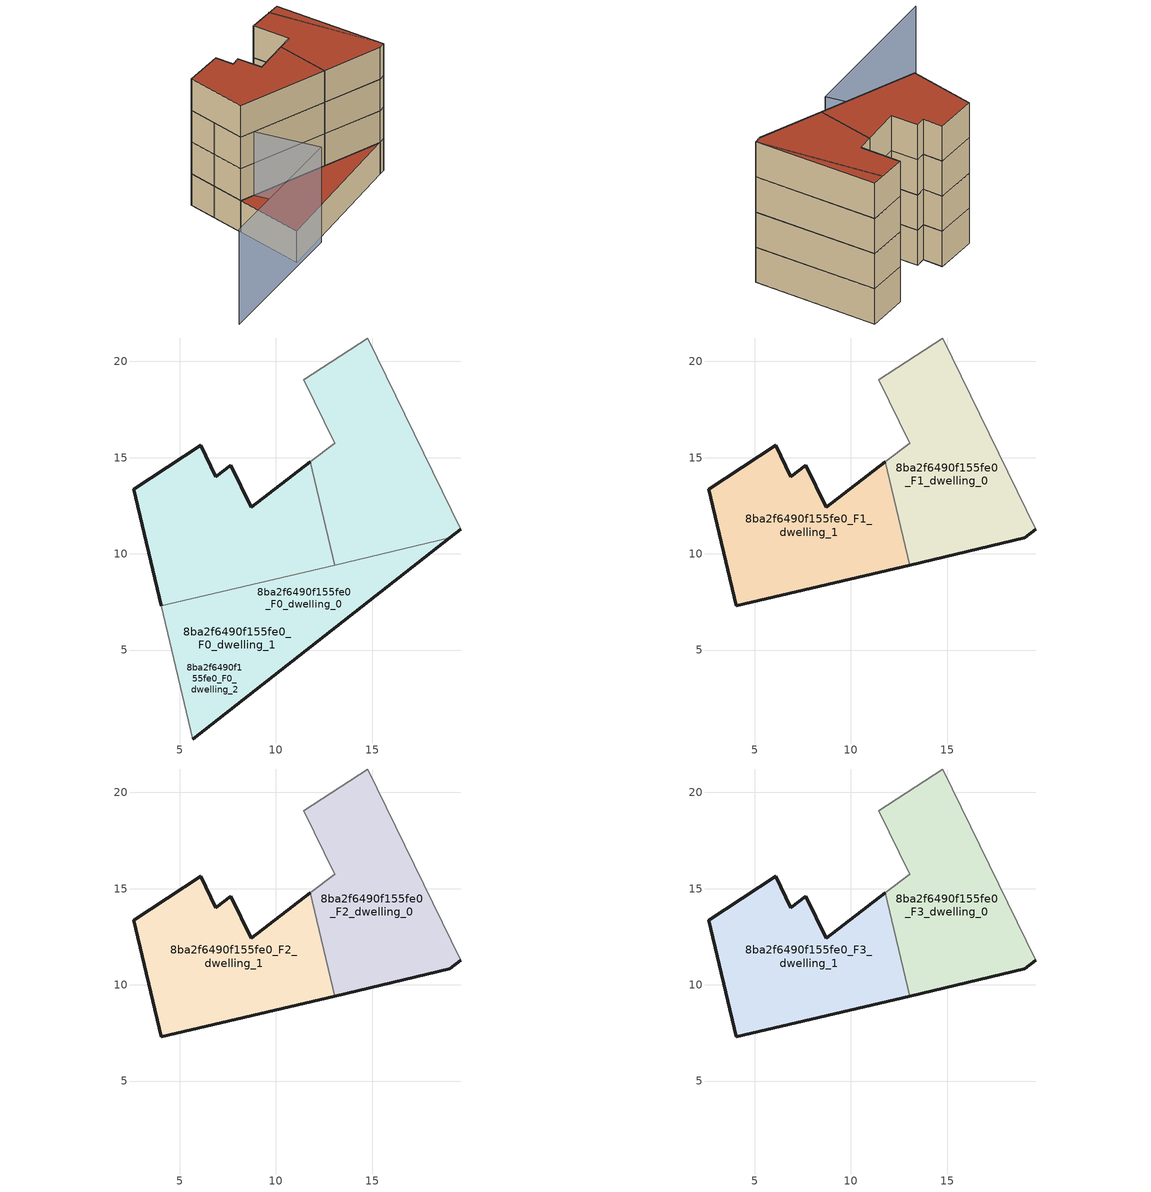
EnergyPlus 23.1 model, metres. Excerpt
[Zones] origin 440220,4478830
8ba2f6490f155fe0_F0_dwelling_0
 floor ground (EU_floor_Construction): 19.03,10.83 19.61,11.28 14.78,21.22 11.45,19.06 13.05,15.76 11.79,14.79 13.06,9.42 z0; 19.03,10.83 4.04,7.29 5.67,0.38 z0
 wall outside (EU_wall_Construction): 19.61,11.28 19.03,10.83 z0:3
 wall adiabatic (EU_wall_Construction): 11.79,14.79 13.05,15.76 11.45,19.06 14.78,21.22 19.61,11.28 z0:3
 wall to 8ba2f6490f155fe0_F0_dwelling_1 (EU_wall_Construction): 13.06,9.42 11.79,14.79 z0:3
 wall to 8ba2f6490f155fe0_F0_dwelling_2 (EU_wall_Construction): 19.03,10.83 13.06,9.42 z0:3
 roof outside (EU_roof_Construction): 19.03,10.83 5.67,0.38 4.04,7.29 z3
8ba2f6490f155fe0_F0_dwelling_1
 floor ground (EU_floor_Construction): 19.03,10.83 4.04,7.29 5.67,0.38 z0; 13.06,9.42 11.79,14.79 8.72,12.43 7.65,14.61 6.86,14 6.09,15.64 2.6,13.37 4.04,7.29 z0
 wall outside (EU_wall_Construction): 4.04,7.29 2.6,13.37 6.09,15.64 6.86,14 7.65,14.61 8.72,12.43 11.79,14.79 z0:3
 wall to 8ba2f6490f155fe0_F0_dwelling_2 (EU_wall_Construction): 13.06,9.42 4.04,7.29 z0:3
 roof outside (EU_floor_Construction): 19.03,10.83 5.67,0.38 4.04,7.29 z3
8ba2f6490f155fe0_F0_dwelling_2
 floor ground (EU_floor_Construction): 19.03,10.83 19.61,11.28 14.78,21.22 11.45,19.06 13.05,15.76 11.79,14.79 13.06,9.42 z0; 19.03,10.83 4.04,7.29 5.67,0.38 z0; 13.06,9.42 11.79,14.79 8.72,12.43 7.65,14.61 6.86,14 6.09,15.64 2.6,13.37 4.04,7.29 z0
 wall outside (EU_wall_Construction): 19.03,10.83 5.67,0.38 z0:3
 wall adiabatic (EU_wall_Construction): 5.67,0.38 4.04,7.29 z0:3
 ceiling adiabatic (EU_roof_Construction): 14.78,21.22 19.61,11.28 19.03,10.83 13.06,9.42 11.79,14.79 13.05,15.76 11.45,19.06 z3; 11.79,14.79 13.06,9.42 4.04,7.29 2.6,13.37 6.09,15.64 6.86,14 7.65,14.61 8.72,12.43 z3
 roof outside (EU_roof_Construction): 19.03,10.83 5.67,0.38 4.04,7.29 z3
8ba2f6490f155fe0_F1_dwelling_0
 floor to 8ba2f6490f155fe0_F0_dwelling_0 (EU_floor_Construction): 19.03,10.83 19.61,11.28 14.78,21.22 11.45,19.06 13.05,15.76 11.79,14.79 13.06,9.42 z3
 wall outside (EU_wall_Construction): 19.61,11.28 19.03,10.83 13.06,9.42 z3:6
 wall adiabatic (EU_wall_Construction): 11.79,14.79 13.05,15.76 11.45,19.06 14.78,21.22 19.61,11.28 z3:6
 wall to 8ba2f6490f155fe0_F1_dwelling_1 (EU_wall_Construction): 13.06,9.42 11.79,14.79 z3:6
8ba2f6490f155fe0_F1_dwelling_1
 floor to 8ba2f6490f155fe0_F0_dwelling_1 (EU_floor_Construction): 13.06,9.42 11.79,14.79 8.72,12.43 7.65,14.61 6.86,14 6.09,15.64 2.6,13.37 4.04,7.29 z3
 wall outside (EU_wall_Construction): 13.06,9.42 4.04,7.29 2.6,13.37 6.09,15.64 6.86,14 7.65,14.61 8.72,12.43 11.79,14.79 z3:6
8ba2f6490f155fe0_F2_dwelling_0
 floor to 8ba2f6490f155fe0_F1_dwelling_0 (EU_floor_Construction): 19.03,10.83 19.61,11.28 14.78,21.22 11.45,19.06 13.05,15.76 11.79,14.79 13.06,9.42 z6
 wall outside (EU_wall_Construction): 19.61,11.28 19.03,10.83 13.06,9.42 z6:9
 wall adiabatic (EU_wall_Construction): 11.79,14.79 13.05,15.76 11.45,19.06 14.78,21.22 19.61,11.28 z6:9
 wall to 8ba2f6490f155fe0_F2_dwelling_1 (EU_wall_Construction): 13.06,9.42 11.79,14.79 z6:9
8ba2f6490f155fe0_F2_dwelling_1
 floor to 8ba2f6490f155fe0_F1_dwelling_1 (EU_floor_Construction): 13.06,9.42 11.79,14.79 8.72,12.43 7.65,14.61 6.86,14 6.09,15.64 2.6,13.37 4.04,7.29 z6
 wall outside (EU_wall_Construction): 13.06,9.42 4.04,7.29 2.6,13.37 6.09,15.64 6.86,14 7.65,14.61 8.72,12.43 11.79,14.79 z6:9
8ba2f6490f155fe0_F3_dwelling_0
 floor to 8ba2f6490f155fe0_F2_dwelling_0 (EU_floor_Construction): 19.03,10.83 19.61,11.28 14.78,21.22 11.45,19.06 13.05,15.76 11.79,14.79 13.06,9.42 z9
 wall outside (EU_wall_Construction): 19.61,11.28 19.03,10.83 13.06,9.42 z9:12
 wall adiabatic (EU_wall_Construction): 11.79,14.79 13.05,15.76 11.45,19.06 14.78,21.22 19.61,11.28 z9:12
 wall to 8ba2f6490f155fe0_F3_dwelling_1 (EU_wall_Construction): 13.06,9.42 11.79,14.79 z9:12
 roof outside (EU_roof_Construction): 14.78,21.22 19.61,11.28 19.03,10.83 13.06,9.42 11.79,14.79 13.05,15.76 11.45,19.06 z12
8ba2f6490f155fe0_F3_dwelling_1
 floor to 8ba2f6490f155fe0_F2_dwelling_1 (EU_floor_Construction): 13.06,9.42 11.79,14.79 8.72,12.43 7.65,14.61 6.86,14 6.09,15.64 2.6,13.37 4.04,7.29 z9
 wall outside (EU_wall_Construction): 13.06,9.42 4.04,7.29 2.6,13.37 6.09,15.64 6.86,14 7.65,14.61 8.72,12.43 11.79,14.79 z9:12
 roof outside (EU_roof_Construction): 11.79,14.79 13.06,9.42 4.04,7.29 2.6,13.37 6.09,15.64 6.86,14 7.65,14.61 8.72,12.43 z12
shading: 3.27,10.54 9.15,2.62 / 9.15,2.62 -3.52,-6.79 z0:9; 19.61,11.28 13.69,20.54 z0:12
[Building]
EU S2 Campaign: North Axis=0; Terrain=City; Solar Distribution=FullExterior
[Site:Location]
Madrid: Latitude=40.5; Longitude=-3.5; Time Zone=1; Elevation=609
[SizingPeriod:WeatherFileDays]
AnnualSizingPeriod: Begin Month=1; Begin Day of Month=1; End Month=12; End Day of Month=31; Day of Week for Start Day=Monday; Use Weather File Daylight Saving Period=No; Use Weather File Rain and Snow Indicators=No
[MATERIAL]
EU_InternalMass_Material: Roughness=MediumRough; Thickness=0.1; Conductivity=1; Density=1800; Specific Heat=900; Thermal Absorptance=0.9; Solar Absorptance=0.7; Visible Absorptance=0.7
[MATERIAL:NOMASS] Roughness=MediumRough; Thermal Absorptance=0.9; Solar Absorptance=0.7; Visible Absorptance=0.7
Name | Thermal Resistance
EU_wall_NoMass | 0.459673
EU_roof_NoMass | 0.495815
EU_floor_NoMass | 0.788942
[CONSTRUCTION]
EU_wall_Construction: EU_wall_NoMass
EU_roof_Construction: EU_roof_NoMass
EU_floor_Construction: EU_floor_NoMass
EU_InternalMass_Construction: EU_InternalMass_Material
[ZONE] Type=1; Multiplier=1; Ceiling Height=autocalculate; Floor Area=autocalculate; Part of Total Floor Area=Yes
Name | Volume
8ba2f6490f155fe0_F0_dwelling_0 | 328.335
8ba2f6490f155fe0_F1_dwelling_0; 8ba2f6490f155fe0_F2_dwelling_0; 8ba2f6490f155fe0_F3_dwelling_0 | 164.165
8ba2f6490f155fe0_F0_dwelling_1 | 328.315
8ba2f6490f155fe0_F1_dwelling_1; 8ba2f6490f155fe0_F2_dwelling_1; 8ba2f6490f155fe0_F3_dwelling_1 | 164.146
8ba2f6490f155fe0_F0_dwelling_2 | 492.48
[INTERNALMASS] Construction=EU_InternalMass_Construction
Name | Zone or ZoneList | Surface Area
8ba2f6490f155fe0_F0_dwelling_0_EU_InternalMass | 8ba2f6490f155fe0_F0_dwelling_0 | 54.7208
8ba2f6490f155fe0_F0_dwelling_1_EU_InternalMass | 8ba2f6490f155fe0_F0_dwelling_1 | 54.716
8ba2f6490f155fe0_F0_dwelling_2_EU_InternalMass | 8ba2f6490f155fe0_F0_dwelling_2 | 54.7233
8ba2f6490f155fe0_F1_dwelling_0_EU_InternalMass | 8ba2f6490f155fe0_F1_dwelling_0 | 82.0805
8ba2f6490f155fe0_F1_dwelling_1_EU_InternalMass | 8ba2f6490f155fe0_F1_dwelling_1 | 82.0782
8ba2f6490f155fe0_F2_dwelling_0_EU_InternalMass | 8ba2f6490f155fe0_F2_dwelling_0 | 82.0805
8ba2f6490f155fe0_F2_dwelling_1_EU_InternalMass | 8ba2f6490f155fe0_F2_dwelling_1 | 82.0782
8ba2f6490f155fe0_F3_dwelling_0_EU_InternalMass | 8ba2f6490f155fe0_F3_dwelling_0 | 82.0805
8ba2f6490f155fe0_F3_dwelling_1_EU_InternalMass | 8ba2f6490f155fe0_F3_dwelling_1 | 82.0782
[OTHEREQUIPMENT] Fuel Type=Electricity; Design Level Calculation Method=Watts/Area; Power per Zone Floor Area=1; Fraction Latent=0; Fraction Radiant=0; Fraction Lost=0; Carbon Dioxide Generation Rate=0; EndUse Subcategory=EU_Step8_InternalGains
Name | Zone or ZoneList or Space or SpaceList | Schedule
EU_Step8_InternalGain_8ba2f6490f155fe0_F0_dwelling_0_f000 | 8ba2f6490f155fe0_F0_dwelling_0 | EU_Step8_GainSchedule_8ba2f6490f155fe0_F0_dwelling_0_f000
EU_Step8_InternalGain_8ba2f6490f155fe0_F0_dwelling_1_f000 | 8ba2f6490f155fe0_F0_dwelling_1 | EU_Step8_GainSchedule_8ba2f6490f155fe0_F0_dwelling_1_f000
EU_Step8_InternalGain_8ba2f6490f155fe0_F0_dwelling_2_f000 | 8ba2f6490f155fe0_F0_dwelling_2 | EU_Step8_GainSchedule_8ba2f6490f155fe0_F0_dwelling_2_f000
EU_Step8_InternalGain_8ba2f6490f155fe0_F1_dwelling_0_f000 | 8ba2f6490f155fe0_F1_dwelling_0 | EU_Step8_GainSchedule_8ba2f6490f155fe0_F1_dwelling_0_f000
EU_Step8_InternalGain_8ba2f6490f155fe0_F1_dwelling_1_f000 | 8ba2f6490f155fe0_F1_dwelling_1 | EU_Step8_GainSchedule_8ba2f6490f155fe0_F1_dwelling_1_f000
EU_Step8_InternalGain_8ba2f6490f155fe0_F2_dwelling_0_f000 | 8ba2f6490f155fe0_F2_dwelling_0 | EU_Step8_GainSchedule_8ba2f6490f155fe0_F2_dwelling_0_f000
EU_Step8_InternalGain_8ba2f6490f155fe0_F2_dwelling_1_f000 | 8ba2f6490f155fe0_F2_dwelling_1 | EU_Step8_GainSchedule_8ba2f6490f155fe0_F2_dwelling_1_f000
EU_Step8_InternalGain_8ba2f6490f155fe0_F3_dwelling_0_f000 | 8ba2f6490f155fe0_F3_dwelling_0 | EU_Step8_GainSchedule_8ba2f6490f155fe0_F3_dwelling_0_f000
EU_Step8_InternalGain_8ba2f6490f155fe0_F3_dwelling_1_f000 | 8ba2f6490f155fe0_F3_dwelling_1 | EU_Step8_GainSchedule_8ba2f6490f155fe0_F3_dwelling_1_f000
[ZONEVENTILATION:DESIGNFLOWRATE] Schedule=EU_AlwaysOn; Design Flow Rate Calculation Method=AirChanges/Hour; Air Changes per Hour=0.719161; Ventilation Type=Natural; Fan Pressure Rise=0; Fan Total Efficiency=1; Constant Term Coefficient=1; Temperature Term Coefficient=0; Velocity Term Coefficient=0; Velocity Squared Term Coefficient=0; Minimum Indoor Temperature=-100; Maximum Indoor Temperature=100; Delta Temperature=-100; Minimum Outdoor Temperature=-100; Maximum Outdoor Temperature=100; Maximum Wind Speed=40
Name | Zone or ZoneList or Space or SpaceList
EU_ConstantAir_8ba2f6490f155fe0_F0_dwelling_0 | 8ba2f6490f155fe0_F0_dwelling_0
EU_ConstantAir_8ba2f6490f155fe0_F0_dwelling_1 | 8ba2f6490f155fe0_F0_dwelling_1
EU_ConstantAir_8ba2f6490f155fe0_F0_dwelling_2 | 8ba2f6490f155fe0_F0_dwelling_2
EU_ConstantAir_8ba2f6490f155fe0_F1_dwelling_0 | 8ba2f6490f155fe0_F1_dwelling_0
EU_ConstantAir_8ba2f6490f155fe0_F1_dwelling_1 | 8ba2f6490f155fe0_F1_dwelling_1
EU_ConstantAir_8ba2f6490f155fe0_F2_dwelling_0 | 8ba2f6490f155fe0_F2_dwelling_0
EU_ConstantAir_8ba2f6490f155fe0_F2_dwelling_1 | 8ba2f6490f155fe0_F2_dwelling_1
EU_ConstantAir_8ba2f6490f155fe0_F3_dwelling_0 | 8ba2f6490f155fe0_F3_dwelling_0
EU_ConstantAir_8ba2f6490f155fe0_F3_dwelling_1 | 8ba2f6490f155fe0_F3_dwelling_1
[HVACTEMPLATE:THERMOSTAT] Constant Heating Setpoint=20; Constant Cooling Setpoint=50
EU_HeatOnly_8ba2f6490f155fe0_F0_dwelling_0; EU_HeatOnly_8ba2f6490f155fe0_F0_dwelling_1; EU_HeatOnly_8ba2f6490f155fe0_F0_dwelling_2; EU_HeatOnly_8ba2f6490f155fe0_F1_dwelling_0; EU_HeatOnly_8ba2f6490f155fe0_F1_dwelling_1; EU_HeatOnly_8ba2f6490f155fe0_F2_dwelling_0; EU_HeatOnly_8ba2f6490f155fe0_F2_dwelling_1; EU_HeatOnly_8ba2f6490f155fe0_F3_dwelling_0; EU_HeatOnly_8ba2f6490f155fe0_F3_dwelling_1
[HVACTEMPLATE:ZONE:IDEALLOADSAIRSYSTEM] System Availability Schedule=EU_AlwaysOn; Maximum Heating Supply Air Temperature=50; Minimum Cooling Supply Air Temperature=13; Maximum Heating Supply Air Humidity Ratio=0.0156; Minimum Cooling Supply Air Humidity Ratio=0.0077; Heating Limit=NoLimit; Cooling Limit=NoLimit; Heating Availability Schedule=EU_AlwaysOn; Cooling Availability Schedule=EU_CoolingOff; Dehumidification Control Type=ConstantSensibleHeatRatio; Cooling Sensible Heat Ratio=0.7; Dehumidification Setpoint=60; Humidification Control Type=None; Humidification Setpoint=30; Outdoor Air Method=None; Outdoor Air Flow Rate per Person=0.00944; Outdoor Air Flow Rate per Zone Floor Area=0; Outdoor Air Flow Rate per Zone=0; Demand Controlled Ventilation Type=None; Outdoor Air Economizer Type=NoEconomizer; Heat Recovery Type=None; Sensible Heat Recovery Effectiveness=0.7; Latent Heat Recovery Effectiveness=0.65
Name | Template Thermostat
8ba2f6490f155fe0_F0_dwelling_0 | EU_HeatOnly_8ba2f6490f155fe0_F0_dwelling_0
8ba2f6490f155fe0_F0_dwelling_1 | EU_HeatOnly_8ba2f6490f155fe0_F0_dwelling_1
8ba2f6490f155fe0_F0_dwelling_2 | EU_HeatOnly_8ba2f6490f155fe0_F0_dwelling_2
8ba2f6490f155fe0_F1_dwelling_0 | EU_HeatOnly_8ba2f6490f155fe0_F1_dwelling_0
8ba2f6490f155fe0_F1_dwelling_1 | EU_HeatOnly_8ba2f6490f155fe0_F1_dwelling_1
8ba2f6490f155fe0_F2_dwelling_0 | EU_HeatOnly_8ba2f6490f155fe0_F2_dwelling_0
8ba2f6490f155fe0_F2_dwelling_1 | EU_HeatOnly_8ba2f6490f155fe0_F2_dwelling_1
8ba2f6490f155fe0_F3_dwelling_0 | EU_HeatOnly_8ba2f6490f155fe0_F3_dwelling_0
8ba2f6490f155fe0_F3_dwelling_1 | EU_HeatOnly_8ba2f6490f155fe0_F3_dwelling_1
[SIZING:ZONE] Zone Cooling Design Supply Air Temperature Input Method=SupplyAirTemperature; Zone Cooling Design Supply Air Temperature=13; Zone Heating Design Supply Air Temperature Input Method=SupplyAirTemperature; Zone Heating Design Supply Air Temperature=50; Zone Cooling Design Supply Air Humidity Ratio=0.008; Zone Heating Design Supply Air Humidity Ratio=0.008; Cooling Design Air Flow Method=DesignDay; Cooling Design Air Flow Rate=0; Cooling Minimum Air Flow per Zone Floor Area=0.000762; Cooling Minimum Air Flow=0; Cooling Minimum Air Flow Fraction=0.2; Heating Design Air Flow Method=DesignDay; Heating Design Air Flow Rate=0; Heating Maximum Air Flow per Zone Floor Area=0.002032; Heating Maximum Air Flow=0.141576; Heating Maximum Air Flow Fraction=0.3; Account for Dedicated Outdoor Air System=No; Dedicated Outdoor Air System Control Strategy=NeutralSupplyAir; Dedicated Outdoor Air Low Setpoint Temperature for Design=autosize; Dedicated Outdoor Air High Setpoint Temperature for Design=autosize; Zone Load Sizing Method=Sensible Load Only No Latent Load; Zone Latent Cooling Design Supply Air Humidity Ratio Input Method=HumidityRatioDifference; Zone Cooling Design Supply Air Humidity Ratio Difference=0.005; Zone Latent Heating Design Supply Air Humidity Ratio Input Method=HumidityRatioDifference; Zone Humidification Design Supply Air Humidity Ratio Difference=0.005
8ba2f6490f155fe0_F0_dwelling_0; 8ba2f6490f155fe0_F0_dwelling_1; 8ba2f6490f155fe0_F0_dwelling_2; 8ba2f6490f155fe0_F1_dwelling_0; 8ba2f6490f155fe0_F1_dwelling_1; 8ba2f6490f155fe0_F2_dwelling_0; 8ba2f6490f155fe0_F2_dwelling_1; 8ba2f6490f155fe0_F3_dwelling_0; 8ba2f6490f155fe0_F3_dwelling_1
[SCHEDULE:CONSTANT]
Name | Hourly Value
EU_AlwaysOn | 1
EU_CoolingOff | 0
[SCHEDULE:FILE] Column Number=1; Rows to Skip at Top=0; Number of Hours of Data=8760; Column Separator=Comma; Interpolate to Timestep=No; Minutes per Item=60; Adjust Schedule for Daylight Savings=Yes
Name | File
EU_Step8_GainSchedule_8ba2f6490f155fe0_F0_dwelling_0_f000 | ../../schedules/8ba2f6490f155fe0/8ba2f6490f155fe0_F0_dwelling_0_f000_gain.csv
EU_Step8_GainSchedule_8ba2f6490f155fe0_F0_dwelling_1_f000 | ../../schedules/8ba2f6490f155fe0/8ba2f6490f155fe0_F0_dwelling_1_f000_gain.csv
EU_Step8_GainSchedule_8ba2f6490f155fe0_F0_dwelling_2_f000 | ../../schedules/8ba2f6490f155fe0/8ba2f6490f155fe0_F0_dwelling_2_f000_gain.csv
EU_Step8_GainSchedule_8ba2f6490f155fe0_F1_dwelling_0_f000 | ../../schedules/8ba2f6490f155fe0/8ba2f6490f155fe0_F1_dwelling_0_f000_gain.csv
EU_Step8_GainSchedule_8ba2f6490f155fe0_F1_dwelling_1_f000 | ../../schedules/8ba2f6490f155fe0/8ba2f6490f155fe0_F1_dwelling_1_f000_gain.csv
EU_Step8_GainSchedule_8ba2f6490f155fe0_F2_dwelling_0_f000 | ../../schedules/8ba2f6490f155fe0/8ba2f6490f155fe0_F2_dwelling_0_f000_gain.csv
EU_Step8_GainSchedule_8ba2f6490f155fe0_F2_dwelling_1_f000 | ../../schedules/8ba2f6490f155fe0/8ba2f6490f155fe0_F2_dwelling_1_f000_gain.csv
EU_Step8_GainSchedule_8ba2f6490f155fe0_F3_dwelling_0_f000 | ../../schedules/8ba2f6490f155fe0/8ba2f6490f155fe0_F3_dwelling_0_f000_gain.csv
EU_Step8_GainSchedule_8ba2f6490f155fe0_F3_dwelling_1_f000 | ../../schedules/8ba2f6490f155fe0/8ba2f6490f155fe0_F3_dwelling_1_f000_gain.csv
